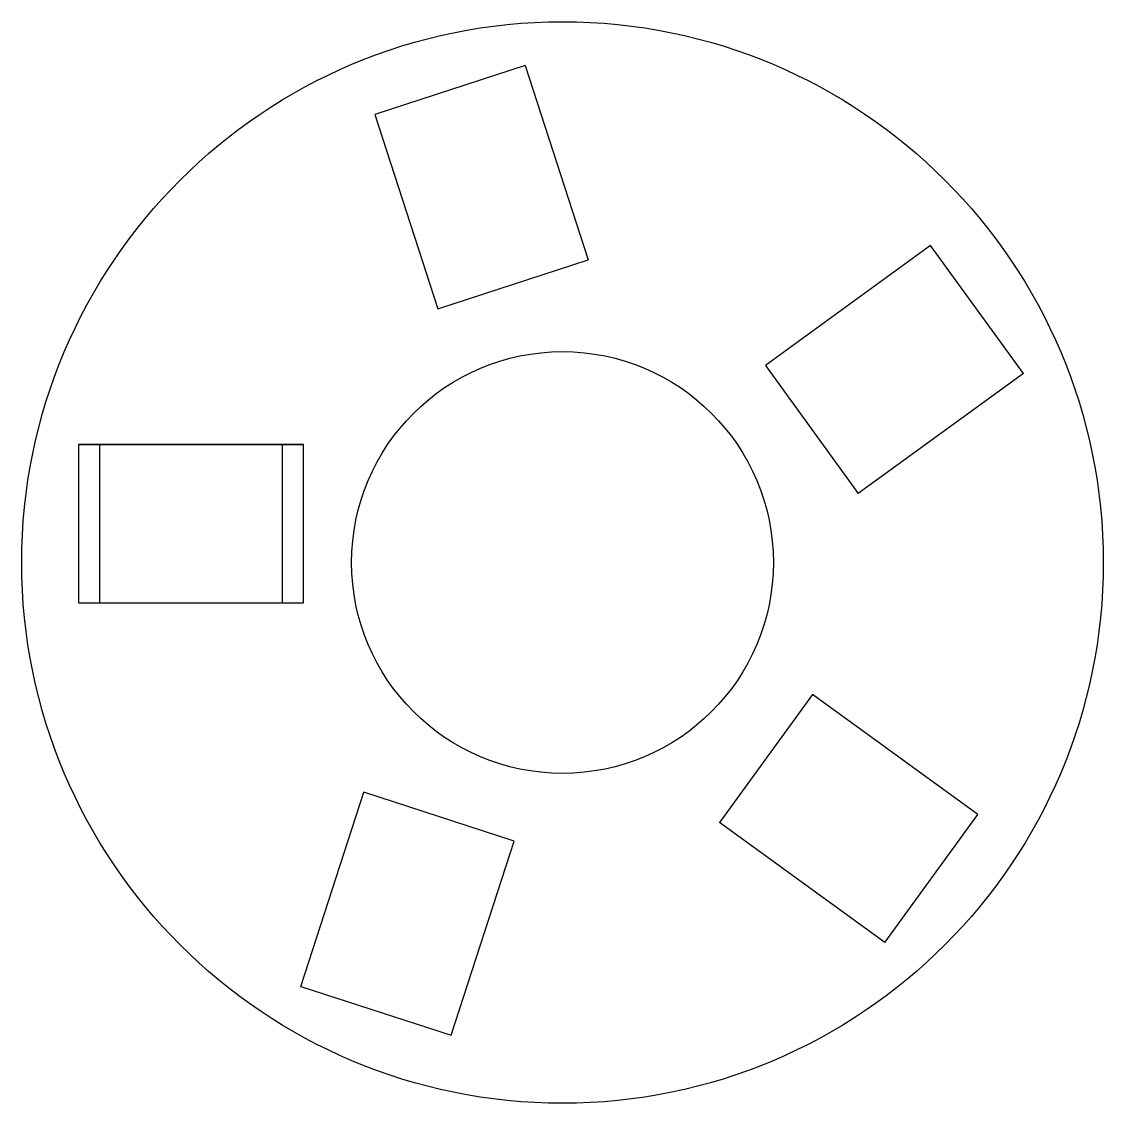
# Model space of a CAD drawing. Header units: millimetres. Extents: x -5.1 to 5.1, y -5.1 to 5.1.
import ezdxf

# ---------------------------------------------------------------- set-up
doc = ezdxf.new("R2010")
doc.units = ezdxf.units.MM
doc.layers.get('0').update_dxf_attribs({"linetype": 'CONTINUOUS'})

msp = doc.modelspace()

# ---------------------------------------------------------------- linework, layer by layer
for p, q in [((-0.354, 4.712), (-1.781, 4.248)), ((-0.354, 4.712), (0.244, 2.871)), ((-1.781, 4.248), (-1.183, 2.407)), ((3.49, 3.007), (1.924, 1.869)), ((4.372, 1.793), (3.49, 3.007)), ((-1.183, 2.407), (0.244, 2.871)), ((1.924, 1.869), (2.805, 0.655)), ((4.372, 1.793), (2.805, 0.655)), ((-4.591, 1.119), (-2.655, 1.119)), ((-4.391, 1.119), (-2.455, 1.119)), ((2.372, -1.252), (1.49, -2.466)), ((3.938, -2.39), (2.372, -1.252)), ((-2.483, -4.02), (-1.884, -2.179)), ((-0.458, -2.643), (-1.884, -2.179)), ((3.056, -3.603), (3.938, -2.39)), ((3.056, -3.603), (1.49, -2.466)), ((-1.056, -4.484), (-0.458, -2.643)), ((-2.483, -4.02), (-1.056, -4.484))]:
    msp.add_line(p, q)
for points in [[(-2.655, -0.381), (-2.655, 1.119), (-4.591, 1.119), (-4.591, -0.381)], [(-4.391, -0.381), (-2.455, -0.381), (-2.455, 1.119), (-4.391, 1.119)]]:
    msp.add_lwpolyline(points, close=True)
for radius in [5.129, 2]:
    msp.add_circle((0, 0), radius)

doc.saveas('drawing.dxf')
